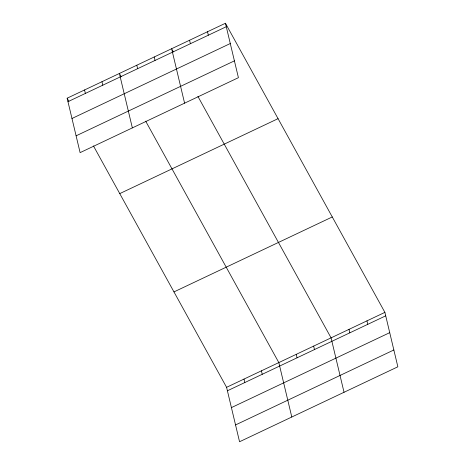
<?xml version="1.0" encoding="UTF-8"?>
<svg xmlns="http://www.w3.org/2000/svg" width="465" height="465" viewBox="0 0 465 465"><rect width="100%" height="100%" fill="white"/><g stroke="black" fill="none" stroke-linecap="round" stroke-linejoin="round"><path stroke-width="0.7" d="M225.449 23.25L238.417 77.678L80.108 152.63L67.14 98.202L225.449 23.25L384.892 312.37L397.86 366.798L239.551 441.75L226.583 387.322L93.448 145.905M67.966 101.672L226.275 26.72M71.97 118.488L230.28 43.536M76.103 135.815L234.412 60.863M119.755 193.614L278.064 118.656M173.968 291.91L332.277 216.957M226.583 387.322L384.892 312.37M227.408 390.786L385.718 315.834M231.419 407.607L389.728 332.655M235.546 424.934L393.855 349.976M173.375 51.917L171.626 48.732L184.593 103.166M197.933 96.441L331.068 337.852L344.036 392.28M121.138 76.649L119.383 73.47L132.351 127.898M145.69 121.173L278.826 362.584L291.793 417.018M67.14 98.202L68.896 101.382M366.949 320.862L367.774 324.332M349.012 329.354L349.837 332.824M313.654 346.094L314.48 349.564M296.24 354.342L297.065 357.812M207.506 31.742L208.332 35.212M189.563 40.24L190.394 43.71M261.411 370.832L262.237 374.302M243.997 379.074L244.823 382.544M154.211 56.98L155.037 60.45M136.797 65.222L137.623 68.692M101.969 81.712L102.794 85.182M84.554 89.96L85.38 93.424"/></g></svg>
